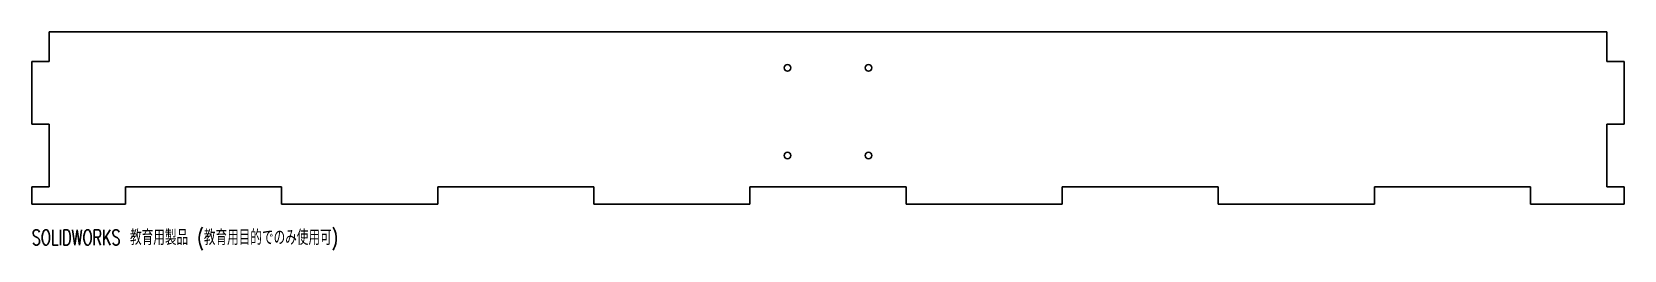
# Model space of a CAD drawing. Header units: millimetres. Extents: x -255 to 255, y -42 to 28.
import ezdxf

# ---------------------------------------------------------------- set-up
doc = ezdxf.new("R2010")
doc.units = ezdxf.units.MM
doc.styles.add('SLDTEXTSTYLE0', font='TXT', dxfattribs={"width": 0.7, "bigfont": 'bigfont'})

msp = doc.modelspace()

# ---------------------------------------------------------------- linework, layer by layer
at = {"color": 7, "linetype": 'Continuous', "lineweight": 25}
for p, q in [((249.5, 27.5), (-249.5, 27.5)), ((-249.5, 18), (-249.5, 27.5)), ((249.5, 27.5), (249.5, 18)), ((-255, 18), (-255, -2)), ((-255, 18), (-249.5, 18)), ((249.5, 18), (255, 18)), ((255, -2), (255, 18)), ((-249.5, -2), (-255, -2)), ((-249.5, -22), (-249.5, -2)), ((249.5, -2), (249.5, -22)), ((255, -2), (249.5, -2)), ((-255, -22), (-249.5, -22)), ((-255, -22), (-255, -27.5)), ((-225, -22), (-225, -27.5)), ((-175, -22), (-225, -22)), ((-175, -27.5), (-175, -22)), ((-125, -22), (-125, -27.5)), ((-75, -22), (-125, -22)), ((-75, -27.5), (-75, -22)), ((-25, -22), (-25, -27.5)), ((25, -22), (-25, -22)), ((25, -27.5), (25, -22)), ((75, -22), (75, -27.5)), ((125, -22), (75, -22)), ((125, -27.5), (125, -22)), ((175, -22), (175, -27.5)), ((225, -22), (175, -22)), ((225, -27.5), (225, -22)), ((249.5, -22), (255, -22)), ((255, -27.5), (255, -22)), ((-255, -27.5), (-225, -27.5)), ((-175, -27.5), (-125, -27.5)), ((-75, -27.5), (-25, -27.5)), ((25, -27.5), (75, -27.5)), ((125, -27.5), (175, -27.5)), ((225, -27.5), (255, -27.5))]:
    msp.add_line(p, q, dxfattribs=at)
for centre in [(-13, 16), (13, 16), (-13, -12), (13, -12)]:
    msp.add_circle(centre, 1.05, dxfattribs=at)

# ---------------------------------------------------------------- texts
at = {"color": 7, "linetype": 'Continuous', "insert": (-255, -35.77), "char_height": 4.8336, "attachment_point": 1, "style": 'SLDTEXTSTYLE0'}
msp.add_mtext('SOLIDWORKS 教育用製品 (教育用目的でのみ使用可)', dxfattribs=at)

doc.saveas('drawing.dxf')
